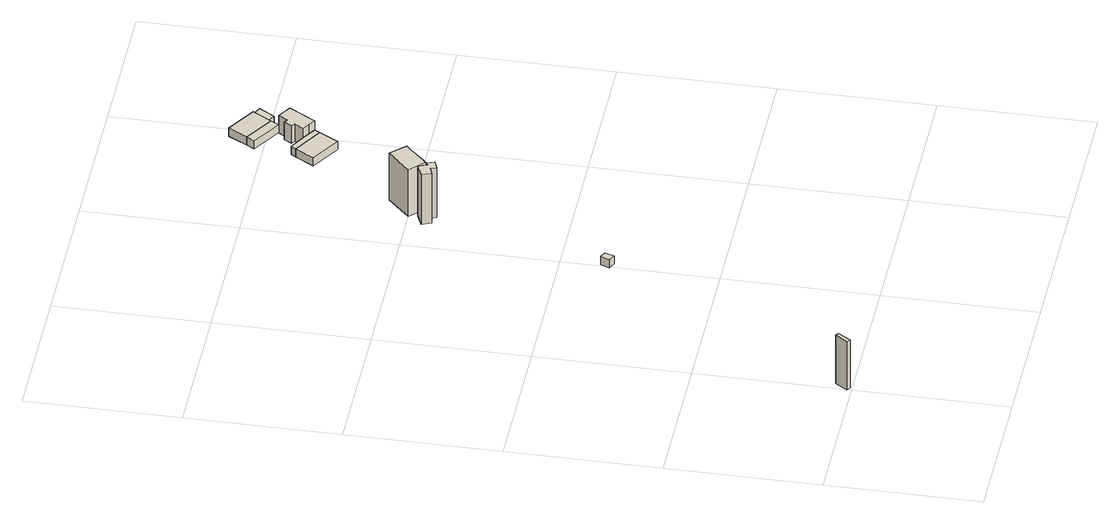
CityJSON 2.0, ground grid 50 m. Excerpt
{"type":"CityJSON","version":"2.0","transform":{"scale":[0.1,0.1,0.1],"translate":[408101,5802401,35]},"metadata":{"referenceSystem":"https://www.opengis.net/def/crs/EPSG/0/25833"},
"CityObjects":{
"building1":{"type":"Building","attributes":{"Gemeindeschluessel":"11000009","BezugspunktDach":"2200","function":"31001_2000","measuredHeight":18.37,"storeysAboveGround":1},"address":[{"country":"Germany","locality":"Berlin","thoroughfareNumber":"101 (6)","thoroughfareName":"Schmöckwitzer Damm"}],"geometry":[{"type":"Solid","lod":"1","boundaries":[[[[0,1,2,3]],[[4,5,6,7]],[[4,7,3,2]],[[5,4,2,1]],[[6,5,1,0]],[[7,6,0,3]]]]}]},
"building2":{"type":"Building","attributes":{"Gemeindeschluessel":"11000009","BezugspunktDach":"2200","function":"31001_2000","measuredHeight":3,"storeysAboveGround":1},"address":[{"country":"Germany","locality":"Berlin","thoroughfareNumber":"101 (5)","thoroughfareName":"Schmöckwitzer Damm"}],"geometry":[{"type":"Solid","lod":"1","boundaries":[[[[8,9,10,11]],[[12,13,14,15]],[[12,15,11,10]],[[13,12,10,9]],[[14,13,9,8]],[[15,14,8,11]]]]}]},
"building3":{"type":"Building","attributes":{"Gemeindeschluessel":"11000009","BezugspunktDach":"2200","function":"31001_2000","measuredHeight":18.88,"storeysAboveGround":1},"address":[{"country":"Germany","locality":"Berlin","thoroughfareNumber":"101 (1)","thoroughfareName":"Schmöckwitzer Damm"}],"geometry":[{"type":"Solid","lod":"1","boundaries":[[[[16,17,18,19,20,21,22,23]],[[24,25,26,27,28,29,30,31]],[[24,31,23,22]],[[25,24,22,21]],[[26,25,21,20]],[[27,26,20,19]],[[28,27,19,18]],[[29,28,18,17]],[[30,29,17,16]],[[31,30,16,23]]]]}]},
"building4":{"type":"Building","attributes":{"Gemeindeschluessel":"11000009","BezugspunktDach":"2200","function":"31001_1010","measuredHeight":17.85,"storeysAboveGround":1},"address":[{"country":"Germany","locality":"Berlin","thoroughfareNumber":"101","thoroughfareName":"Schmöckwitzer Damm"}],"geometry":[{"type":"Solid","lod":"1","boundaries":[[[[32,33,34,35,36,37]],[[38,39,40,41,42,43]],[[38,43,37,36]],[[39,38,36,35]],[[40,39,35,34]],[[41,40,34,33]],[[42,41,33,32]],[[43,42,32,37]]]]}]},
"building5":{"type":"Building","attributes":{"Gemeindeschluessel":"11000009","BezugspunktDach":"2200","function":"31001_2000","measuredHeight":3,"storeysAboveGround":1},"address":[{"country":"Germany","locality":"Berlin","thoroughfareNumber":"101 (2)","thoroughfareName":"Schmöckwitzer Damm"}],"geometry":[{"type":"Solid","lod":"1","boundaries":[[[[44,45,46,47]],[[48,49,50,51]],[[48,51,47,46]],[[49,48,46,45]],[[50,49,45,44]],[[51,50,44,47]]]]}]},
"building6":{"type":"Building","attributes":{"Gemeindeschluessel":"11000009","BezugspunktDach":"2200","function":"51009_1610","measuredHeight":3,"storeysAboveGround":0},"address":[{"country":"Germany","locality":"Berlin"}],"geometry":[{"type":"Solid","lod":"1","boundaries":[[[[45,52,53,54,46]],[[55,56,57,49,48]],[[55,48,46,54]],[[56,55,54,53]],[[57,56,53,52]],[[49,57,52,45]],[[48,49,45,46]]]]}]},
"building7":{"type":"Building","attributes":{"Gemeindeschluessel":"11000009","BezugspunktDach":"2200","function":"51009_1610","measuredHeight":2.97,"storeysAboveGround":0},"address":[{"country":"Germany","locality":"Berlin"}],"geometry":[{"type":"Solid","lod":"1","boundaries":[[[[58,59,60,61]],[[62,63,64,65]],[[62,65,61,60]],[[63,62,60,59]],[[64,63,59,58]],[[65,64,58,61]]]]}]},
"building8":{"type":"Building","attributes":{"Gemeindeschluessel":"11000009","BezugspunktDach":"2200","function":"31001_2000","measuredHeight":9.12,"storeysAboveGround":1},"address":[{"country":"Germany","locality":"Berlin","thoroughfareNumber":"101 (3)","thoroughfareName":"Schmöckwitzer Damm"}],"geometry":[{"type":"Solid","lod":"1","boundaries":[[[[66,67,68,69,70,71,72,73,74,75]],[[76,77,78,79,80,81,82,83,84,85]],[[76,85,75,74]],[[77,76,74,73]],[[78,77,73,72]],[[79,78,72,71]],[[80,79,71,70]],[[81,80,70,69]],[[82,81,69,68]],[[83,82,68,67]],[[84,83,67,66]],[[85,84,66,75]]]]}]},
"building9":{"type":"Building","attributes":{"Gemeindeschluessel":"11000009","BezugspunktDach":"2200","function":"31001_2000","measuredHeight":3.03,"storeysAboveGround":1},"address":[{"country":"Germany","locality":"Berlin","thoroughfareNumber":"101 (4)","thoroughfareName":"Schmöckwitzer Damm"}],"geometry":[{"type":"Solid","lod":"1","boundaries":[[[[59,86,87,88,89,60]],[[90,91,92,93,94,95]],[[90,95,60,89]],[[91,90,89,88]],[[92,91,88,87]],[[93,92,87,86]],[[94,93,86,59]],[[95,94,59,60]]]]}]},
"building10":{"type":"Building","attributes":{"Gemeindeschluessel":"11000009","BezugspunktDach":"2200","function":"51009_1610","measuredHeight":3,"storeysAboveGround":0},"address":[{"country":"Germany","locality":"Berlin"}],"geometry":[{"type":"Solid","lod":"1","boundaries":[[[[96,97,87,86]],[[98,99,100,101]],[[98,101,86,87]],[[99,98,87,97]],[[100,99,97,96]],[[101,100,96,86]]]]}]}
},
"vertices":[
[12,8,193],[39,49,193],[28,56,193],[0,15,193],[28,56,9],[39,49,9],[12,8,9],[0,15,9],
[520,834,40],[531,866,40],[509,875,40],[495,846,40],[509,875,10],[531,866,10],[520,834,10],[495,846,10],
[626,1422,202],[650,1431,202],[657,1412,202],[687,1424,202],[677,1448,202],[668,1443,202],[656,1471,202],[614,1454,202],[656,1471,13],[668,1443,13],[677,1448,13],[687,1424,13],[657,1412,13],[650,1431,13],[626,1422,13],[614,1454,13],
[693,1453,191],[703,1462,191],[753,1512,191],[767,1525,191],[722,1573,191],[647,1499,191],[722,1573,13],[767,1525,13],[753,1512,13],[703,1462,13],[693,1453,13],[647,1499,13],
[955,1774,41],[991,1837,41],[894,1895,41],[857,1833,41],[894,1895,11],[991,1837,11],[955,1774,11],[857,1833,11],
[1001,1854,41],[956,1882,41],[905,1911,41],[905,1911,11],[956,1882,11],[1001,1854,11],
[1009,1968,41],[1024,1995,41],[929,2054,41],[913,2028,41],[929,2054,11],[1024,1995,11],[1009,1968,11],[913,2028,11],
[979,1868,76],[1001,1854,76],[1053,1941,76],[1031,1955,76],[1009,1968,76],[990,1938,76],[978,1945,76],[962,1919,76],[975,1912,76],[956,1882,76],[975,1912,10],[962,1919,10],[978,1945,10],[990,1938,10],[1009,1968,10],[1031,1955,10],[1053,1941,10],[1001,1854,10],[979,1868,10],[956,1882,10],
[1029,2003,41],[1059,2052,41],[1062,2057,41],[965,2116,41],[965,2116,10],[1062,2057,10],[1059,2052,10],[1029,2003,10],[1024,1995,10],[929,2054,10],
[1050,1990,41],[1081,2040,41],[1059,2052,11],[1081,2040,11],[1050,1990,11],[1029,2003,11]
]}
